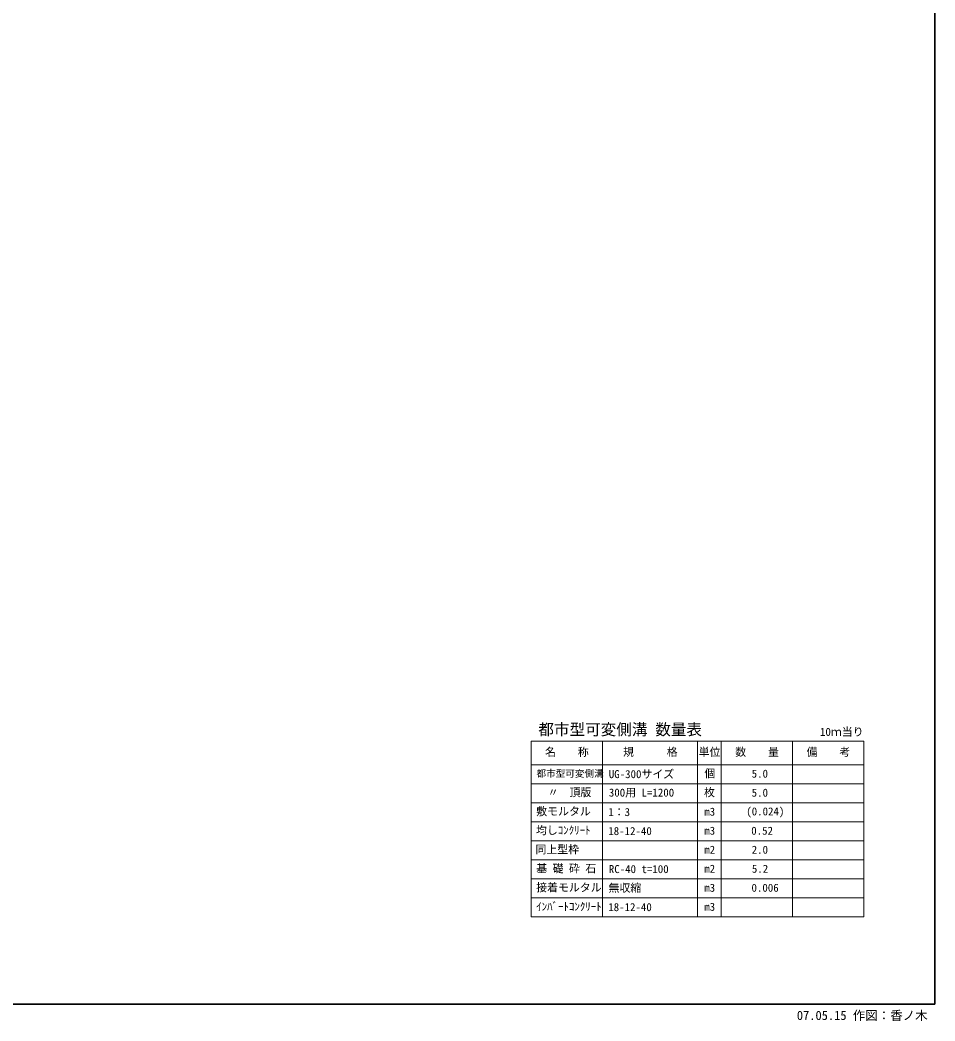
# Model space of a CAD drawing. Units: millimetres on the paper. Extents: x 15 to 1218, y 8 to 859.
# Drawn here: x 833.2 to 1218.4, y 7.9 to 429 of the extents above; entities that cross this region are included whole.
import ezdxf
from ezdxf.enums import TextEntityAlignment as Align

# ---------------------------------------------------------------- set-up
doc = ezdxf.new("R2010")
doc.units = ezdxf.units.MM
doc.layers.add('D-BMK-HTXT', color=7, linetype='Continuous', lineweight=13)
doc.layers.add('D-STR（構造物）', color=1, linetype='Continuous', lineweight=35)
doc.layers.add('D-STR-DIM（寸法）2', color=7, linetype='Continuous')
doc.styles.add('ＭＳ ゴシック', font='')
doc.styles.get('ＭＳ ゴシック').set_extended_font_data('MS Gothic')

msp = doc.modelspace()

# ---------------------------------------------------------------- linework, layer by layer
at = {"layer": 'D-BMK-HTXT'}
for p, q in [((1048.415, 125.616), (1048.415, 51.616)), ((1048.415, 125.616), (1188.415, 125.616)), ((1078.415, 125.616), (1078.415, 51.616)), ((1118.415, 125.616), (1118.415, 51.616)), ((1128.415, 125.616), (1128.415, 51.616)), ((1158.415, 125.616), (1158.415, 51.616)), ((1188.415, 125.616), (1188.415, 51.616)), ((1048.415, 115.616), (1188.415, 115.616)), ((1048.415, 107.616), (1188.415, 107.616)), ((1048.415, 99.616), (1188.415, 99.616)), ((1048.415, 91.616), (1188.415, 91.616)), ((1048.415, 83.616), (1188.415, 83.616)), ((1048.415, 75.616), (1188.415, 75.616)), ((1048.415, 67.616), (1188.415, 67.616)), ((1048.415, 59.616), (1188.415, 59.616)), ((1048.415, 51.616), (1188.415, 51.616))]:
    msp.add_line(p, q, dxfattribs=at)
at = {"layer": 'D-STR（構造物）', "color": 2}
for p in [(1218.361, 858.622), (15.017, 14.909)]:
    msp.add_line(p, (1218.361, 14.909), dxfattribs=at)

# ---------------------------------------------------------------- texts
at = {"layer": 'D-BMK-HTXT', "style": 'ＭＳ ゴシック'}
for s, height, p in [('都市型可変側溝 数量表', 4.811, (1051.406, 126.657)), ('10ｍ当り', 3.367, (1169.955, 126.812)), ('名\u3000\u3000称', 3.367, (1054.251, 118.334)), ('規\u3000\u3000\u3000格', 3.367, (1087.055, 118.352)), ('単位', 3.367, (1118.874, 118.317)), ('数\u3000\u3000量', 3.367, (1134.304, 118.352)), ('備\u3000\u3000考', 3.367, (1164.322, 118.312)), ('都市型可変側溝', 2.886, (1050.612, 109.66)), ('UG-300サイズ', 3.367, (1081.063, 109.023)), ('個', 3.367, (1121.292, 109.299)), ('5.0', 3.367, (1141.204, 109.218)), ('\u3000〃\u3000頂版', 3.367, (1050.734, 101.361)), ('300用 L=1200', 3.367, (1081.08, 101.253)), ('枚', 3.367, (1121.114, 101.361)), ('5.0', 3.367, (1141.204, 101.218)), ('敷モルタル', 3.367, (1050.521, 93.361)), ('1：3', 3.367, (1080.832, 93.067)), ('m3', 3.367, (1121.239, 93.218)), ('(0.024)', 3.367, (1138.925, 93.335)), ('均しｺﾝｸﾘｰﾄ', 3.367, (1050.396, 85.379)), ('18-12-40', 3.367, (1080.832, 85.067)), ('m3', 3.367, (1121.239, 85.218)), ('0.52', 3.367, (1141.017, 85.218)), ('同上型枠', 3.367, (1050.201, 77.334)), ('m2', 3.367, (1121.23, 77.218)), ('2.0', 3.367, (1141.204, 77.218)), ('基 礎 砕 石', 3.367, (1050.521, 69.325)), ('RC-40 t=100', 3.367, (1081.063, 69.067)), ('m2', 3.367, (1121.23, 69.218)), ('5.2', 3.367, (1141.277, 69.218)), ('接着モルタル', 3.367, (1050.485, 61.325)), ('無収縮', 3.367, (1080.957, 61.147)), ('m3', 3.367, (1121.239, 61.218)), ('0.006', 3.367, (1141.119, 61.219)), ('ｲﾝﾊﾞｰﾄｺﾝｸﾘｰﾄ', 3.367, (1050.503, 53.29)), ('18-12-40', 3.367, (1080.832, 53.067)), ('m3', 3.367, (1121.239, 53.218))]:
    msp.add_text(s, height=height, dxfattribs=at).set_placement(p, align=Align.BOTTOM_LEFT)
at = {"layer": 'D-STR-DIM（寸法）2', "style": 'ＭＳ ゴシック'}
msp.add_text('07.05.15 作図：香ノ木', height=3.848, dxfattribs=at).set_placement((1160.202, 7.124), align=Align.BOTTOM_LEFT)

doc.saveas('drawing.dxf')
